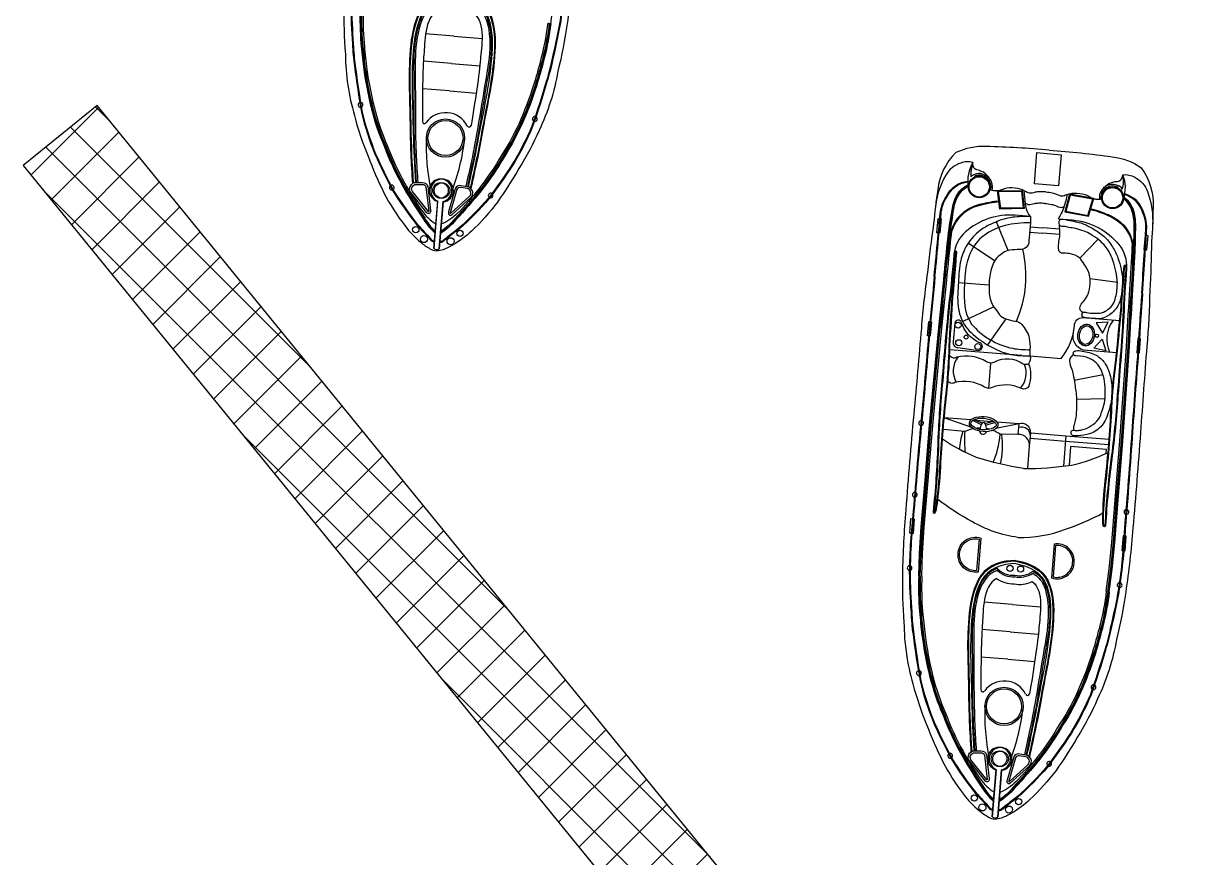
# Model space of a CAD drawing. Header units: metres. Extents: x 257914 to 260301, y 2182725 to 2185163.
# Drawn here: x 258469.1 to 258584.5, y 2183005.6 to 2183088.5 of the extents above; entities that cross this region are included whole.
import ezdxf

# ---------------------------------------------------------------- set-up
doc = ezdxf.new("R2010")
doc.units = ezdxf.units.M
doc.layers.add('PORT', color=5, linetype='Continuous')

msp = doc.modelspace()

# ---------------------------------------------------------------- linework, layer by layer
at = {"color": 32, "true_color": 0xcd6928}
for p, q in [((258511.89, 2183087.25), (258509.08, 2183087.48)), ((258511.89, 2183087.25), (258514.7, 2183087.02)), ((258511.67, 2183084.53), (258508.87, 2183084.76)), ((258511.67, 2183084.53), (258514.47, 2183084.3)), ((258511.45, 2183081.81), (258508.76, 2183082.03)), ((258511.45, 2183081.81), (258514.13, 2183081.59)), ((258563.68, 2183073.29), (258563.66, 2183073.36)), ((258577.9, 2183072.13), (258577.94, 2183072.2)), ((258566.97, 2183065.95), (258565.79, 2183068.82)), ((258569.1, 2183067.79), (258570.38, 2183067.69)), ((258569.14, 2183068.31), (258570.42, 2183068.2)), ((258572.1, 2183067.55), (258570.38, 2183067.69)), ((258572.1, 2183068.07), (258570.42, 2183068.2)), ((258565.62, 2183064.93), (258562.99, 2183066.69)), ((258575.92, 2183067.07), (258574.07, 2183065.21)), ((258577.81, 2183062.78), (258575.1, 2183063.16)), ((258565.07, 2183062.52), (258562.01, 2183062.74)), ((258565.53, 2183060.36), (258562.46, 2183058.89)), ((258566.74, 2183059.17), (258564.92, 2183056.58)), ((258568.32, 2183055.51), (258561.17, 2183056.09)), ((258565.2, 2183054.78), (258565, 2183052.26)), ((258576.39, 2183053.62), (258573.53, 2183053.03)), ((258576.59, 2183051.22), (258573.75, 2183051.16)), ((258563.27, 2183049.12), (258560.62, 2183049.33)), ((258563.34, 2183048.37), (258560.62, 2183049.33)), ((258564.33, 2183048.65), (258563.45, 2183049.06)), ((258564.39, 2183048.79), (258563.6, 2183049.15)), ((258565.33, 2183048.95), (258563.77, 2183049.08)), ((258564.67, 2183048.77), (258565.48, 2183048.99)), ((258564.71, 2183048.62), (258565.63, 2183048.87)), ((258568.04, 2183048.73), (258565.75, 2183048.27)), ((258568.04, 2183048.73), (258565.84, 2183048.91)), ((258567.96, 2183047.67), (258568.04, 2183048.73)), ((258572.66, 2183047.03), (258576.95, 2183046.68)), ((258572.7, 2183047.55), (258576.99, 2183047.2)), ((258567.38, 2183030.78), (258564.57, 2183031.01)), ((258567.38, 2183030.78), (258570.19, 2183030.55)), ((258567.16, 2183028.06), (258564.36, 2183028.29)), ((258567.16, 2183028.06), (258569.96, 2183027.83)), ((258566.94, 2183025.34), (258564.25, 2183025.56)), ((258566.94, 2183025.34), (258569.62, 2183025.12))]:
    msp.add_line(p, q, dxfattribs=at)
for points in [[(258515.56, 2183132.4, 0.01736), (258509.29, 2183132.76, 0.12634), (258506.26, 2183132.15, 0.172899), (258504.47, 2183128.47, 0.013884), (258504.07, 2183125.08, 0.008973), (258503.45, 2183120.25, 0.01509), (258502.84, 2183114.72, -0.002245), (258502.09, 2183106.17, 0.003342), (258501.3, 2183096.67, 0.016984), (258500.97, 2183090.3, 0.024546), (258501.11, 2183085.48, 0.067942), (258502.01, 2183079.37, 0.033948), (258503.37, 2183075.33, 0.022001), (258504.94, 2183071.69, 0.042872), (258507.04, 2183068.4, 0.059514), (258508.6, 2183066.78, 0.046364), (258509.51, 2183066.14, 0.104882), (258510.15, 2183065.92, 0.104882)], [(258515.56, 2183132.4, -0.01736), (258521.81, 2183131.74, -0.12634), (258524.7, 2183130.65, -0.172899), (258525.87, 2183126.73, -0.013884), (258525.72, 2183123.32, -0.008973), (258525.55, 2183118.45, -0.01509), (258525.25, 2183112.89, 0.002245), (258524.61, 2183104.33, -0.003342), (258523.86, 2183094.83, -0.016984), (258523.15, 2183088.49, -0.024546), (258522.23, 2183083.77, -0.067942), (258520.36, 2183077.88, -0.033948), (258518.36, 2183074.11, -0.022001), (258516.22, 2183070.77, -0.042872), (258513.63, 2183067.87, -0.059514), (258511.82, 2183066.52, -0.046364), (258510.82, 2183066.04, -0.104882), (258510.15, 2183065.92, -0.104882)], [(258521.52, 2183088.53), (258521.81, 2183090.78), (258522.08, 2183093.39), (258522.4, 2183097.65), (258522.87, 2183103.5), (258523.53, 2183112.88, -0.002601), (258523.83, 2183117.98, 0.004411), (258524.09, 2183122.32, 0.013009), (258524.13, 2183125.31, 0.113396), (258523.7, 2183126.94, 0.146005), (258522.97, 2183127.68, 1.595219)], [(258504.12, 2183119.86, -0.006425), (258503.62, 2183114.63, -0.002217), (258502.87, 2183106.09, 0.003368), (258502.04, 2183096.53, 0.024633), (258501.65, 2183090.49, 0.015037), (258501.82, 2183086.49, 0.025439), (258502.02, 2183084.27, 0.013843), (258502.72, 2183079.68, 0.040266), (258504.05, 2183075.54, 0.016729), (258505.83, 2183071.88, 0.029739), (258508.22, 2183068.49, -0.01525), (258509.54, 2183067.05, 0.132389), (258509.82, 2183066.84, 0.028442), (258509.95, 2183066.78, 0.028442)], [(258504.19, 2183119.85, -0.006424), (258503.7, 2183114.62, -0.002217), (258502.95, 2183106.09, 0.003368), (258502.11, 2183096.52, 0.024633), (258501.73, 2183090.49, 0.015038), (258501.9, 2183086.5, 0.025461), (258502.1, 2183084.28, 0.013839), (258502.79, 2183079.69, 0.040238), (258504.12, 2183075.57, 0.016715), (258505.9, 2183071.92, 0.029693), (258508.28, 2183068.54, -0.015234), (258509.6, 2183067.1, 0.134036), (258509.85, 2183066.91, 0.024879), (258509.96, 2183066.86, 0.024879)], [(258524.83, 2183118.17, 0.006425), (258524.47, 2183112.93, 0.002217), (258523.83, 2183104.39, -0.003368), (258523.11, 2183094.81, -0.024633), (258522.51, 2183088.79, -0.015037), (258521.7, 2183084.87, -0.025439), (258521.14, 2183082.71, -0.013843), (258519.71, 2183078.29, -0.040266), (258517.73, 2183074.42, -0.016729), (258515.38, 2183071.1, -0.029739), (258512.48, 2183068.14, 0.01525), (258510.94, 2183066.94, -0.132389), (258510.63, 2183066.77, -0.028442), (258510.49, 2183066.74, -0.028442)], [(258524.75, 2183118.18, 0.006424), (258524.39, 2183112.94, 0.002217), (258523.76, 2183104.39, -0.003368), (258523.03, 2183094.82, -0.024633), (258522.44, 2183088.81, -0.015038), (258521.62, 2183084.89, -0.025461), (258521.07, 2183082.74, -0.013839), (258519.64, 2183078.32, -0.040238), (258517.66, 2183074.47, -0.016715), (258515.32, 2183071.15, -0.029693), (258512.43, 2183068.2, 0.015234), (258510.89, 2183066.99, -0.134036), (258510.61, 2183066.85, -0.024879), (258510.5, 2183066.82, -0.024879)], [(258502.59, 2183090.07, 0.031596), (258502.66, 2183086.54, 0.004928), (258502.91, 2183084.2, 0.02844), (258503.67, 2183080.17, 0.042875), (258504.99, 2183076.27, 0.035347), (258506.72, 2183072.53, 0.024093), (258508.74, 2183069.28, 0.079837), (258510.03, 2183067.69)], [(258502.66, 2183090.07, 0.031592), (258502.74, 2183086.54, 0.004926), (258502.99, 2183084.21, 0.028436), (258503.75, 2183080.19, 0.042895), (258505.07, 2183076.29, 0.035363), (258506.79, 2183072.57, 0.024111), (258508.8, 2183069.32, 0.077658), (258510.03, 2183067.79, 0.077658)], [(258502.74, 2183090.06, 0.031588), (258502.82, 2183086.55, 0.004924), (258503.06, 2183084.22, 0.028433), (258503.82, 2183080.21, 0.042917), (258505.14, 2183076.32, 0.035379), (258506.86, 2183072.6, 0.02413), (258508.87, 2183069.36, 0.075408), (258510.04, 2183067.88, 0.075408)], [(258502.89, 2183090.06, 0.031581), (258502.97, 2183086.57, 0.00492), (258503.21, 2183084.23, 0.028426), (258503.97, 2183080.24, 0.042959), (258505.28, 2183076.38, 0.035411), (258506.99, 2183072.68, 0.028829), (258508.68, 2183069.95, 0.092336), (258510.1, 2183068.6, 0.080328)], [(258521.52, 2183088.53, -0.031596), (258520.88, 2183085.06, -0.004928), (258520.25, 2183082.79, -0.02844), (258518.85, 2183078.94, -0.042875), (258516.91, 2183075.3, -0.035347), (258514.6, 2183071.89, -0.024093), (258512.09, 2183069, -0.079837), (258510.56, 2183067.65)], [(258521.45, 2183088.54, -0.031592), (258520.8, 2183085.08, -0.004926), (258520.18, 2183082.81, -0.028436), (258518.78, 2183078.97, -0.042895), (258516.85, 2183075.34, -0.035363), (258514.54, 2183071.94, -0.024111), (258512.04, 2183069.06, -0.077658), (258510.57, 2183067.74, -0.077658)], [(258521.37, 2183088.55, -0.031588), (258520.73, 2183085.09, -0.004924), (258520.11, 2183082.83, -0.028433), (258518.71, 2183079, -0.042917), (258516.78, 2183075.38, -0.035379), (258514.48, 2183071.98, -0.02413), (258511.98, 2183069.11, -0.075408), (258510.58, 2183067.84, -0.075408)], [(258521.22, 2183088.57, -0.031581), (258520.58, 2183085.13, -0.00492), (258519.96, 2183082.87, -0.028426), (258518.57, 2183079.06, -0.042959), (258516.65, 2183075.46, -0.035411), (258514.36, 2183072.08, -0.028829), (258512.26, 2183069.66, -0.092336), (258510.64, 2183068.56, -0.080328)], [(258571.05, 2183075.93, 0.01736), (258564.78, 2183076.29, 0.12634), (258561.76, 2183075.68, 0.172899), (258559.96, 2183072, 0.013884), (258559.56, 2183068.61, 0.008973), (258558.94, 2183063.78, 0.01509), (258558.34, 2183058.25, -0.002245), (258557.58, 2183049.7, 0.003342), (258556.79, 2183040.2, 0.016984), (258556.46, 2183033.83, 0.024546), (258556.61, 2183029.01, 0.067942), (258557.5, 2183022.9, 0.033948), (258558.86, 2183018.86, 0.022001), (258560.44, 2183015.22, 0.042872), (258562.53, 2183011.93, 0.059514), (258564.09, 2183010.31, 0.046364), (258565.01, 2183009.67, 0.104882), (258565.64, 2183009.45, 0.104882)], [(258571.05, 2183075.93, -0.01736), (258577.3, 2183075.27, -0.12634), (258580.19, 2183074.18, -0.172899), (258581.36, 2183070.26, -0.013884), (258581.21, 2183066.85, -0.008973), (258581.04, 2183061.98, -0.01509), (258580.74, 2183056.42, 0.002245), (258580.11, 2183047.86, -0.003342), (258579.35, 2183038.36, -0.016984), (258578.64, 2183032.02, -0.024546), (258577.73, 2183027.3, -0.067942), (258575.85, 2183021.41, -0.033948), (258573.86, 2183017.64, -0.022001), (258571.72, 2183014.3, -0.042872), (258569.12, 2183011.4, -0.059514), (258567.31, 2183010.05, -0.046364), (258566.31, 2183009.57, -0.104882), (258565.64, 2183009.45, -0.104882)], [(258563.45, 2183074.7, 0.164393), (258562.25, 2183074.64, 0.188684), (258560.76, 2183073.45, 0.10758), (258559.71, 2183070.11)], [(258578.35, 2183073.48, -0.164393), (258579.54, 2183073.24, -0.188684), (258580.81, 2183071.82, -0.10758), (258581.3, 2183068.35)], [(258508.15, 2183072.72), (258508.77, 2183072.71, -0.382221), (258509.31, 2183072.31), (258509.58, 2183069.93, -0.786544), (258509.22, 2183069.7), (258507.61, 2183071.71, -0.616464), (258508.15, 2183072.72, -3.844907)], [(258513.22, 2183072.3), (258512.61, 2183072.4, 0.382221), (258512.02, 2183072.09), (258511.37, 2183069.79, 0.786544), (258511.68, 2183069.5), (258513.59, 2183071.23, 0.616464), (258513.22, 2183072.3, 3.844907)], [(258558.08, 2183033.6), (258558.16, 2183035.87), (258558.31, 2183038.49), (258558.69, 2183042.74), (258559.16, 2183048.59), (258560.03, 2183057.96, 0.002601), (258560.56, 2183063.04, -0.004411), (258561, 2183067.36, -0.013009), (258561.45, 2183070.32, -0.113396), (258562.14, 2183071.86, -0.146005), (258562.97, 2183072.47, -1.595219)], [(258558.16, 2183033.6), (258558.23, 2183035.86), (258558.39, 2183038.48), (258558.76, 2183042.73), (258559.24, 2183048.58), (258560.11, 2183057.95, 0.002601), (258560.64, 2183063.03, -0.004411), (258561.08, 2183067.35, -0.013003), (258561.52, 2183070.3, -0.113337), (258562.2, 2183071.81, -0.144821), (258562.98, 2183072.39, -0.138987)], [(258558.23, 2183033.6), (258558.31, 2183035.86), (258558.47, 2183038.47), (258558.84, 2183042.73), (258559.32, 2183048.57), (258560.19, 2183057.94, 0.002601), (258560.71, 2183063.02, -0.00441), (258561.16, 2183067.34, -0.012997), (258561.6, 2183070.29, -0.113276), (258562.26, 2183071.77, -0.142458), (258563, 2183072.31, -0.142458)], [(258559.61, 2183063.38, 0.002942), (258559.97, 2183067.18, -0.002013), (258560.22, 2183069.6, -0.130442), (258560.79, 2183071.29, -0.261246), (258562.95, 2183072.85, -0.209197)], [(258559.69, 2183063.38, 0.002941), (258560.05, 2183067.18, -0.002014), (258560.3, 2183069.6, -0.130992), (258560.86, 2183071.25, -0.261832), (258562.96, 2183072.78, -0.261832)], [(258576.86, 2183032.08), (258577.15, 2183034.33), (258577.42, 2183036.93), (258577.74, 2183041.19), (258578.21, 2183047.04), (258578.87, 2183056.42, -0.002601), (258579.17, 2183061.52, 0.00441), (258579.43, 2183065.85, 0.012997), (258579.47, 2183068.83, 0.113276), (258579.05, 2183070.4, 0.142458), (258578.42, 2183071.06, 0.142458)], [(258576.94, 2183032.07), (258577.23, 2183034.32), (258577.49, 2183036.93), (258577.81, 2183041.18), (258578.29, 2183047.03), (258578.94, 2183056.42, -0.002601), (258579.25, 2183061.52, 0.004411), (258579.51, 2183065.85, 0.013003), (258579.55, 2183068.84, 0.113337), (258579.12, 2183070.44, 0.144821), (258578.44, 2183071.13, 0.138987)], [(258577.01, 2183032.06), (258577.3, 2183034.31), (258577.57, 2183036.92), (258577.89, 2183041.18), (258578.37, 2183047.03), (258579.02, 2183056.41, -0.002601), (258579.32, 2183061.51, 0.004411), (258579.58, 2183065.85, 0.013009), (258579.63, 2183068.84, 0.113396), (258579.19, 2183070.47, 0.146005), (258578.47, 2183071.21, 1.595219)], [(258580.24, 2183061.71, -0.002941), (258580.49, 2183065.51, 0.002014), (258580.64, 2183067.94, 0.130992), (258580.35, 2183069.67, 0.261832), (258578.53, 2183071.51, 0.261832)], [(258580.32, 2183061.7, -0.002942), (258580.57, 2183065.51, 0.002013), (258580.72, 2183067.94, 0.130442), (258580.43, 2183069.7, 0.261246), (258578.55, 2183071.58, 0.209197)], [(258566.06, 2183070.78, 0.043334), (258564.27, 2183070.47, 0.18333), (258561.82, 2183068.89, 0.123985), (258561.17, 2183066.84, -0.015377), (258560.94, 2183065.34)], [(258566.05, 2183070.86, 0.043195), (258564.26, 2183070.55, 0.183415), (258561.76, 2183068.94, 0.094511), (258561.16, 2183067.37)], [(258575.15, 2183070.04, -0.043334), (258576.86, 2183069.45, -0.18333), (258579.02, 2183067.49, -0.123985), (258579.33, 2183065.37, 0.015377), (258579.32, 2183063.84)], [(258575.17, 2183070.11, -0.043195), (258576.89, 2183069.52, -0.183415), (258579.09, 2183067.53, -0.094511), (258579.43, 2183065.88)], [(258569.17, 2183069.33), (258567.65, 2183069.46, 0.202722), (258562.72, 2183067.81, 0.178768), (258561.57, 2183065.57, -0.010028), (258561.08, 2183060.82, 0.005356), (258560.38, 2183052.97, 0.016605), (258559.96, 2183046.61, -0.018921), (258559.5, 2183040.02, 0.925873), (258559.76, 2183039.96, 0.041202), (258559.96, 2183041.12, 0.024461), (258560.28, 2183044.9, -0.012888), (258560.91, 2183052.17, 0.019359), (258561.18, 2183056.44, -0.002375), (258561.48, 2183061.37, 0.006386), (258561.76, 2183064.51, 0.013656), (258561.85, 2183065.77, 0.862706), (258561.61, 2183065.81, -0.648089)], [(258569.17, 2183069.33), (258569.17, 2183068.72), (258569.03, 2183066.87, -0.448043), (258568.09, 2183066.06, 0.025561), (258567.14, 2183065.98, 0.15676), (258566.16, 2183065.5, 0.144288), (258565.6, 2183064.9, 0.079427), (258565.14, 2183063.41, 0.054179), (258565.09, 2183061.67, 0.127294), (258565.54, 2183060.33, -0.025195), (258566.11, 2183059.57, 0.112656), (258566.74, 2183059.17, 0.061652), (258567.65, 2183058.95, -0.222278), (258568.33, 2183058.59, -0.049109), (258568.76, 2183057.99, -0.09997), (258569.06, 2183057.26, -0.045992), (258569.13, 2183056.09), (258569.12, 2183055.48)], [(258571.97, 2183069.1), (258573.36, 2183068.99, -0.202722), (258577.96, 2183066.57, -0.178768), (258578.73, 2183064.17, 0.010028), (258578.45, 2183059.41, -0.005356), (258577.87, 2183051.55, -0.016605), (258577.26, 2183045.21, 0.018921), (258576.64, 2183038.62, -0.925873), (258576.39, 2183038.61, -0.041202), (258576.37, 2183039.79, -0.024461), (258576.67, 2183043.56, 0.012888), (258577.22, 2183050.85, -0.019359), (258577.65, 2183055.1, 0.002375), (258578.15, 2183060.02, -0.006386), (258578.38, 2183063.16, -0.013656), (258578.5, 2183064.41, -0.862706), (258578.74, 2183064.42, 0.648089)], [(258558.39, 2183033.59), (258558.46, 2183035.85), (258558.62, 2183038.46), (258558.99, 2183042.71), (258559.47, 2183048.56), (258560.34, 2183057.92, 0.002601), (258560.86, 2183063.01, -0.00441), (258561.31, 2183067.32, -0.002867), (258561.39, 2183067.97, -0.002867)], [(258576.71, 2183032.1), (258577, 2183034.34), (258577.27, 2183036.95), (258577.58, 2183041.2), (258578.06, 2183047.05), (258578.71, 2183056.43, -0.002601), (258579.02, 2183061.53, 0.00441), (258579.28, 2183065.86, 0.002867), (258579.3, 2183066.52, 0.002867)], [(258561.68, 2183065.79, 0.016488), (258561.65, 2183065.56, -0.010023), (258561.16, 2183060.81, 0.005356), (258560.46, 2183052.96, 0.016607), (258560.04, 2183046.61, -0.018921), (258559.58, 2183040.01, -0.01143), (258559.58, 2183040.01, 0.913283), (258559.68, 2183039.98, 0.041174), (258559.89, 2183041.13, 0.024478), (258560.2, 2183044.9, -0.012889), (258560.84, 2183052.18, 0.019362), (258561.1, 2183056.44, -0.002377), (258561.4, 2183061.38, 0.006391), (258561.68, 2183064.52, 0.013664), (258561.77, 2183065.77, -0.000701), (258561.77, 2183065.77, 0.819976), (258561.68, 2183065.79, 0.819976)], [(258578.66, 2183064.41, -0.016488), (258578.66, 2183064.18, 0.010023), (258578.37, 2183059.41, -0.005356), (258577.8, 2183051.55, -0.016607), (258577.18, 2183045.22, 0.018921), (258576.57, 2183038.63, 0.01143), (258576.57, 2183038.62, -0.913283), (258576.46, 2183038.62, -0.041174), (258576.45, 2183039.78, -0.024478), (258576.75, 2183043.56, 0.012889), (258577.3, 2183050.84, -0.019362), (258577.72, 2183055.09, 0.002377), (258578.22, 2183060.01, -0.006391), (258578.45, 2183063.15, -0.013664), (258578.57, 2183064.4, 0.000701), (258578.57, 2183064.4, -0.819976), (258578.66, 2183064.41, -0.819976)], [(258559.61, 2183063.38, -0.006425), (258559.11, 2183058.16, -0.002217), (258558.36, 2183049.62, 0.003368), (258557.53, 2183040.06, 0.024633), (258557.14, 2183034.02, 0.015037), (258557.31, 2183030.02, 0.025439), (258557.51, 2183027.8, 0.013843), (258558.21, 2183023.21, 0.040266), (258559.55, 2183019.07, 0.016729), (258561.33, 2183015.41, 0.029739), (258563.71, 2183012.02, -0.01525), (258565.03, 2183010.58, 0.132389), (258565.31, 2183010.37, 0.028442), (258565.44, 2183010.31, 0.028442)], [(258559.69, 2183063.38, -0.006424), (258559.19, 2183058.15, -0.002217), (258558.44, 2183049.62, 0.003368), (258557.6, 2183040.05, 0.024633), (258557.22, 2183034.02, 0.015038), (258557.39, 2183030.03, 0.025461), (258557.59, 2183027.81, 0.013839), (258558.29, 2183023.22, 0.040238), (258559.62, 2183019.1, 0.016715), (258561.39, 2183015.45, 0.029693), (258563.77, 2183012.07, -0.015234), (258565.09, 2183010.63, 0.134036), (258565.34, 2183010.44, 0.024879), (258565.45, 2183010.39, 0.024879)], [(258580.32, 2183061.7, 0.006425), (258579.96, 2183056.46, 0.002217), (258579.32, 2183047.92, -0.003368), (258578.6, 2183038.34, -0.024633), (258578, 2183032.32, -0.015037), (258577.19, 2183028.4, -0.025439), (258576.63, 2183026.24, -0.013843), (258575.2, 2183021.82, -0.040266), (258573.22, 2183017.95, -0.016729), (258570.87, 2183014.63, -0.029739), (258567.97, 2183011.67, 0.01525), (258566.44, 2183010.46, -0.132389), (258566.12, 2183010.3, -0.028442), (258565.98, 2183010.27, -0.028442)], [(258580.24, 2183061.71, 0.006424), (258579.88, 2183056.47, 0.002217), (258579.25, 2183047.92, -0.003368), (258578.52, 2183038.35, -0.024633), (258577.93, 2183032.33, -0.015038), (258577.11, 2183028.42, -0.025461), (258576.56, 2183026.27, -0.013839), (258575.13, 2183021.85, -0.040238), (258573.15, 2183018, -0.016715), (258570.81, 2183014.68, -0.029693), (258567.92, 2183011.73, 0.015234), (258566.38, 2183010.52, -0.134036), (258566.1, 2183010.37, -0.024879), (258565.99, 2183010.35, -0.024879)], [(258569.12, 2183055.48), (258572.22, 2183055.23, 0.158322), (258573.54, 2183058.49, -0.417676), (258574.39, 2183059.29), (258578.05, 2183058.99)], [(258577.72, 2183055.8), (258574.46, 2183056.06, -0.406088), (258573.45, 2183057.78)], [(258569.12, 2183055.48, -0.291269), (258568.98, 2183054.71, -0.299867), (258568.47, 2183054.68, 0.273478), (258565.59, 2183054.87, -0.28657), (258564.82, 2183054.91, 0.198759), (258561.87, 2183055.35, -0.45148), (258561.15, 2183055.55, -1.463971)], [(258568.99, 2183054.72, -0.164009), (258569.02, 2183052.49, -0.407559), (258568.28, 2183052.25, 0.20466), (258565.38, 2183052.35, -0.28657), (258564.62, 2183052.39, 0.198759), (258561.66, 2183052.84, -0.45148), (258560.94, 2183053.03, -1.463971)], [(258569.09, 2183046.53), (258569.17, 2183047.49, 0.545737), (258568.01, 2183048.37, 0.282905)], [(258569.17, 2183047.49), (258569.2, 2183047.83, 0.516839), (258568.04, 2183048.73, 0.282905)], [(258568.48, 2183044.29, -0.033687), (258563.82, 2183045.39, -0.051879), (258560.44, 2183047.21, -1.92312)], [(258568.92, 2183044.32), (258569.09, 2183046.53, 0.462925), (258567.96, 2183047.67), (258566.16, 2183047.7)], [(258568.48, 2183044.29, 0.033687), (258573.25, 2183044.63, 0.051879), (258576.88, 2183045.87, 1.92312)], [(258567.92, 2183037.45, -0.096403), (258563.37, 2183039.02, -0.040538), (258559.98, 2183041.21, -1.92312)], [(258567.92, 2183037.45, 0.096403), (258572.67, 2183038.26, 0.040538), (258576.37, 2183039.88, 1.92312)], [(258564.24, 2183037.38), (258563.97, 2183034.01, -0.483063), (258561.99, 2183035.83, -0.50024), (258564.24, 2183037.38, -0.418424)], [(258571.54, 2183036.79), (258571.27, 2183033.42, 0.483063), (258573.52, 2183034.9, 0.50024), (258571.54, 2183036.79, 0.418424)], [(258558.08, 2183033.6, 0.031596), (258558.15, 2183030.07, 0.004928), (258558.4, 2183027.73, 0.02844), (258559.16, 2183023.7, 0.042875), (258560.49, 2183019.79, 0.035347), (258562.22, 2183016.06, 0.024093), (258564.23, 2183012.81, 0.079837), (258565.52, 2183011.22)], [(258558.16, 2183033.6, 0.031592), (258558.23, 2183030.07, 0.004926), (258558.48, 2183027.74, 0.028436), (258559.24, 2183023.72, 0.042895), (258560.56, 2183019.82, 0.035363), (258562.28, 2183016.1, 0.024111), (258564.29, 2183012.85, 0.077658), (258565.53, 2183011.32, 0.077658)], [(258558.23, 2183033.59, 0.031588), (258558.31, 2183030.08, 0.004924), (258558.55, 2183027.75, 0.028433), (258559.31, 2183023.74, 0.042917), (258560.63, 2183019.85, 0.035379), (258562.35, 2183016.13, 0.02413), (258564.36, 2183012.89, 0.075408), (258565.53, 2183011.41, 0.075408)], [(258558.39, 2183033.59, 0.031581), (258558.46, 2183030.09, 0.00492), (258558.71, 2183027.76, 0.028426), (258559.46, 2183023.77, 0.042959), (258560.77, 2183019.91, 0.035411), (258562.48, 2183016.21, 0.028829), (258564.17, 2183013.48, 0.092336), (258565.59, 2183012.13, 0.080328)], [(258577.01, 2183032.06, -0.031596), (258576.37, 2183028.59, -0.004928), (258575.75, 2183026.32, -0.02844), (258574.34, 2183022.46, -0.042875), (258572.41, 2183018.83, -0.035347), (258570.1, 2183015.42, -0.024093), (258567.59, 2183012.53, -0.079837), (258566.05, 2183011.18)], [(258576.94, 2183032.07, -0.031592), (258576.29, 2183028.6, -0.004926), (258575.67, 2183026.34, -0.028436), (258574.27, 2183022.5, -0.042895), (258572.34, 2183018.87, -0.035363), (258570.04, 2183015.47, -0.024111), (258567.53, 2183012.59, -0.077658), (258566.06, 2183011.27, -0.077658)], [(258576.86, 2183032.08, -0.031588), (258576.22, 2183028.62, -0.004924), (258575.6, 2183026.36, -0.028433), (258574.2, 2183022.53, -0.042917), (258572.28, 2183018.91, -0.035379), (258569.98, 2183015.51, -0.02413), (258567.47, 2183012.64, -0.075408), (258566.07, 2183011.37, -0.075408)], [(258576.71, 2183032.1, -0.031581), (258576.07, 2183028.66, -0.00492), (258575.45, 2183026.4, -0.028426), (258574.06, 2183022.59, -0.042959), (258572.14, 2183018.99, -0.035411), (258569.86, 2183015.61, -0.028829), (258567.75, 2183013.19, -0.092336), (258566.13, 2183012.09, -0.080328)], [(258563.64, 2183016.24), (258564.26, 2183016.24, -0.382221), (258564.8, 2183015.84), (258565.07, 2183013.46, -0.786544), (258564.72, 2183013.23), (258563.11, 2183015.24, -0.616464), (258563.64, 2183016.24, -3.844907)], [(258568.72, 2183015.83), (258568.11, 2183015.93, 0.382221), (258567.51, 2183015.62), (258566.86, 2183013.32, 0.786544), (258567.17, 2183013.03), (258569.09, 2183014.76, 0.616464), (258568.72, 2183015.83, 3.844907)]]:
    msp.add_lwpolyline(points, format="xyb", dxfattribs=at)
for points in [[(258572.23, 2183075.48), (258571.98, 2183072.39), (258569.57, 2183072.59), (258569.82, 2183075.68)], [(258568.35, 2183071.93), (258568.54, 2183070.14), (258566.15, 2183070.08), (258565.91, 2183071.89)], [(258568.28, 2183071.85), (258568.45, 2183070.21), (258566.22, 2183070.16), (258565.99, 2183071.81)], [(258573.07, 2183071.54), (258572.6, 2183069.81), (258574.94, 2183069.36), (258575.48, 2183071.11)], [(258573.13, 2183071.46), (258572.69, 2183069.87), (258574.89, 2183069.45), (258575.38, 2183071.05)], [(258576.35, 2183057.74), (258576.91, 2183058.83), (258575.69, 2183058.77)], [(258576.3, 2183057.15), (258576.68, 2183055.99), (258575.49, 2183056.24)]]:
    msp.add_lwpolyline(points, close=True, dxfattribs=at)
for points in [[(258508.15, 2183072.52), (258508.78, 2183072.52, -0.383069), (258509.12, 2183072.28), (258509.39, 2183069.88, -0.853636), (258509.36, 2183069.83), (258507.77, 2183071.83, -0.613527)], [(258513.2, 2183072.11), (258512.57, 2183072.21, 0.383069), (258512.2, 2183072.03), (258511.54, 2183069.7, 0.853636), (258511.57, 2183069.65), (258513.46, 2183071.36, 0.613527)], [(258564, 2183056.02, 0.917705), (258564.06, 2183056.82, -0.209704), (258562.33, 2183058.78, 0.850912), (258561.65, 2183058.73), (258561.5, 2183056.89, 0.435659), (258561.97, 2183056.31)], [(258564.08, 2183037.27), (258563.83, 2183034.15, -0.460147), (258562.14, 2183035.83, -0.47706)], [(258571.68, 2183036.65), (258571.43, 2183033.53, 0.460147), (258573.37, 2183034.91, 0.47706)], [(258563.64, 2183016.05), (258564.27, 2183016.05, -0.383069), (258564.61, 2183015.81), (258564.88, 2183013.41, -0.853636), (258564.85, 2183013.36), (258563.26, 2183015.36, -0.613527)], [(258568.69, 2183015.64), (258568.07, 2183015.74, 0.383069), (258567.69, 2183015.56), (258567.03, 2183013.23, 0.853636), (258567.06, 2183013.18), (258568.95, 2183014.89, 0.613527)]]:
    msp.add_lwpolyline(points, format="xyb", close=True, dxfattribs=at)
for points in [[(258509.9, 2183066.16), (258510.29, 2183070.87)], [(258510.28, 2183070.84), (258509.9, 2183066.16)], [(258510.44, 2183066.12), (258510.82, 2183070.83)], [(258510.82, 2183070.79), (258510.44, 2183066.12)], [(258560.03, 2183067.71), (258559.89, 2183067.72), (258560, 2183069.13), (258560.17, 2183069.11)], [(258560.25, 2183069.11), (258560.3, 2183069.1), (258560.18, 2183067.69), (258560.1, 2183067.7)], [(258580.61, 2183067.45), (258580.56, 2183067.46), (258580.45, 2183066.05), (258580.53, 2183066.04)], [(258580.6, 2183066.03), (258580.74, 2183066.02), (258580.86, 2183067.43), (258580.69, 2183067.44)], [(258559.06, 2183057.49), (258558.96, 2183057.49), (258559.07, 2183058.89), (258559.19, 2183058.88)], [(258559.27, 2183058.87), (258559.34, 2183058.87), (258559.23, 2183057.47), (258559.13, 2183057.48)], [(258579.93, 2183057.19), (258579.85, 2183057.2), (258579.74, 2183055.8), (258579.83, 2183055.8)], [(258579.91, 2183055.79), (258580.01, 2183055.78), (258580.12, 2183057.18), (258580, 2183057.19)], [(258562.65, 2183047.96), (258560.52, 2183048.16)], [(258569.2, 2183047.83), (258572.7, 2183047.55), (258572.45, 2183044.53)], [(258569.16, 2183047.32), (258572.66, 2183047.03)], [(258576.7, 2183045.79), (258576.74, 2183046.19), (258573.16, 2183046.48), (258573.01, 2183044.59)], [(258557.32, 2183037.86), (258557.19, 2183037.87), (258557.3, 2183039.32), (258557.45, 2183039.31)], [(258557.52, 2183039.31), (258557.62, 2183039.3), (258557.51, 2183037.84), (258557.39, 2183037.85)], [(258578.48, 2183037.6), (258578.38, 2183037.61), (258578.26, 2183036.15), (258578.38, 2183036.14)], [(258578.45, 2183036.14), (258578.58, 2183036.13), (258578.7, 2183037.58), (258578.56, 2183037.6)], [(258565.39, 2183009.69), (258565.78, 2183014.4)], [(258565.77, 2183014.37), (258565.39, 2183009.69)], [(258565.93, 2183009.65), (258566.31, 2183014.36)], [(258566.31, 2183014.32), (258565.93, 2183009.65)]]:
    msp.add_lwpolyline(points, dxfattribs=at)
for centre, radius in [((258511.06, 2183077.13), 1.9), ((258511.06, 2183077.13), 1.9), ((258511.06, 2183077.13), 1.74), ((258511.06, 2183077.13), 1.74), ((258564.09, 2183072.28), 1.09), ((258564.09, 2183072.28), 1.01), ((258510.57, 2183071.93), 0.771), ((258510.72, 2183071.92), 0.771), ((258577.34, 2183071.2), 1.09), ((258577.34, 2183071.2), 1.01), ((258508.11, 2183068.02), 0.313), ((258508.92, 2183067.09), 0.349), ((258512.51, 2183067.67), 0.313), ((258511.56, 2183066.88), 0.349), ((258561.99, 2183058.54), 0.304), ((258562.06, 2183056.79), 0.304), ((258562.79, 2183057.35), 0.197), ((258575.78, 2183057.49), 0.163), ((258563.95, 2183056.42), 0.304), ((258567.15, 2183034.38), 0.305), ((258568.19, 2183034.3), 0.305), ((258566.56, 2183020.66), 1.9), ((258566.56, 2183020.66), 1.9), ((258566.56, 2183020.66), 1.74), ((258566.56, 2183020.66), 1.74), ((258566.06, 2183015.46), 0.771), ((258566.21, 2183015.45), 0.771), ((258563.6, 2183011.55), 0.313), ((258564.41, 2183010.62), 0.349), ((258568, 2183011.2), 0.313), ((258567.05, 2183010.41), 0.349)]:
    msp.add_circle(centre, radius, dxfattribs=at)
for centre, radius, start, end in [((258502.61, 2183080.44), 0.237, 105.6379, 273.7336), ((258502.61, 2183080.44), 0.237, 292.3687, 87.0029), ((258511.01, 2183077.37), 2.28, 83.6091, 145.4102), ((258511.15, 2183077.36), 2.28, 25.2887, 87.0898), ((258519.94, 2183079.03), 0.237, 83.696, 238.3302), ((258519.94, 2183079.03), 0.237, 256.9653, 65.061), ((258508.97, 2183078.78), 0.202, 179.6871, 326.1548), ((258513.4, 2183078.42), 0.202, 204.5441, 351.0118), ((258529.29, 2183076.21), 20.14, 176.9513, 192.0221), ((258492.93, 2183079.17), 20.14, 338.6768, 353.7476), ((258566.47, 2183072.88), 3.52, 149.0182, 189.3538), ((258566.76, 2183073.49), 3.52, 159.9915, 183.2241), ((258564.09, 2183072.28), 1.32, 344.6753, 129.5769), ((258564.09, 2183072.28), 1.17, 344.6753, 111.6251), ((258574.9, 2183072.83), 3.52, 347.4748, 10.7074), ((258575.09, 2183072.18), 3.52, 341.3451, 21.6807), ((258505.72, 2183072.22), 0.237, 129.977, 285.119), ((258505.72, 2183072.22), 0.237, 303.7568, 111.3392), ((258510.57, 2183071.93), 1.13, 283.0159, 255.4655), ((258510.72, 2183071.92), 1.13, 275.2334, 247.683), ((258577.34, 2183071.2), 1.32, 41.122, 186.0236), ((258577.34, 2183071.2), 1.17, 59.0738, 186.0236), ((258515.55, 2183071.42), 0.237, 59.3597, 226.9421), ((258515.55, 2183071.42), 0.237, 245.5799, 40.7219), ((258510.2, 2183066.51), 0.456, 229.2568, 301.4421), ((258510.2, 2183066.51), 0.456, 229.2568, 301.4421), ((258557.56, 2183063.43), 11.17, 336.249, 13.7216), ((258579.88, 2183057.16), 3.12, 142.818, 204.7055), ((258563.74, 2183053.99), 2.24, 141.9739, 210.1214), ((258566.52, 2183053.77), 2.24, 318.5495, 22.7536), ((258558.31, 2183048.8), 0.237, 91.4448, 257.9473), ((258558.31, 2183048.8), 0.237, 276.5715, 72.8206), ((258564.18, 2183044.76), 3.55, 100.7837, 115.5395), ((258564.18, 2183044.76), 3.55, 90.2519, 96.5913), ((258565.36, 2183047.99), 1.24, 178.9647, 179.234), ((258565.36, 2183047.99), 1.24, 143.7541, 171.3942), ((258564.47, 2183048.05), 0.347, 186.1518, 344.4973), ((258564.53, 2183048.71), 0.166, 355.3495, 175.3495), ((258563.59, 2183048.14), 1.24, 0.952, 26.9448), ((258563.59, 2183048.14), 1.24, 351.4649, 351.7342), ((258564.18, 2183044.76), 3.55, 75.2986, 79.5385), ((258564.18, 2183044.76), 3.55, 55.9744, 69.3254), ((258557.68, 2183041.69), 0.237, 90.2202, 260.3194), ((258557.68, 2183041.69), 0.237, 278.9795, 71.5601), ((258578.71, 2183039.98), 0.237, 99.1388, 251.7194), ((258578.71, 2183039.98), 0.237, 270.3796, 80.4787), ((258557.17, 2183034.41), 0.237, 93.6233, 264.0299), ((258557.17, 2183034.41), 0.237, 282.6888, 74.9644), ((258567.46, 2183035.84), 2.3, 226.3112, 274.061), ((258567.46, 2183035.84), 2.15, 222.8539, 274.061), ((258568.11, 2183035.79), 2.15, 256.6379, 307.845), ((258567.49, 2183035.72), 2.89, 234.4736, 271.0759), ((258568.07, 2183035.67), 2.89, 259.623, 296.2253), ((258568.11, 2183035.79), 2.3, 256.6379, 304.3877), ((258578.04, 2183032.71), 0.237, 95.7345, 248.0101), ((258578.04, 2183032.71), 0.237, 266.669, 77.0756), ((258558.1, 2183023.97), 0.237, 105.6379, 273.7336), ((258558.1, 2183023.97), 0.237, 292.3687, 87.0029), ((258566.51, 2183020.9), 2.28, 83.6091, 145.4102), ((258566.64, 2183020.89), 2.28, 25.2887, 87.0898), ((258575.44, 2183022.56), 0.237, 83.696, 238.3302), ((258575.44, 2183022.56), 0.237, 256.9653, 65.061), ((258564.46, 2183022.31), 0.202, 179.6871, 326.1548), ((258568.89, 2183021.95), 0.202, 204.5441, 351.0118), ((258584.78, 2183019.74), 20.14, 176.9513, 192.0221), ((258548.42, 2183022.7), 20.14, 338.6768, 353.7476), ((258561.21, 2183015.75), 0.237, 129.977, 285.119), ((258561.21, 2183015.75), 0.237, 303.7568, 111.3392), ((258566.06, 2183015.46), 1.13, 283.0159, 255.4655), ((258566.21, 2183015.45), 1.13, 275.2334, 247.683), ((258571.04, 2183014.95), 0.237, 59.3597, 226.9421), ((258571.04, 2183014.95), 0.237, 245.5799, 40.7219), ((258565.69, 2183010.04), 0.456, 229.2568, 301.4421), ((258565.69, 2183010.04), 0.456, 229.2568, 301.4421)]:
    msp.add_arc(centre, radius, start, end, dxfattribs=at)
for centre, major_axis, ratio in [((258574.71, 2183057.56), (-0.14, -1.08), 0.758117), ((258564.53, 2183048.71), (-1.41, 0.11), 0.533092)]:
    msp.add_ellipse(centre, major_axis=major_axis, ratio=ratio, dxfattribs=at)
for start_param, end_param in [(4.712389, 5.232342), (0.830012, 1.576846)]:
    msp.add_ellipse((258564.4, 2183047.82), major_axis=(-0.34, -4.13), ratio=0.425319, start_param=start_param, end_param=end_param, dxfattribs=at)
for points, knots in [([(258512.24, 2183091.62), (258510.93, 2183091.62), (258509.51, 2183091.26), (258508.01, 2183089.02), (258507.74, 2183087.64), (258507.31, 2183083.72), (258507.52, 2183081.18), (258507.55, 2183076.6), (258507.65, 2183074.64), (258507.77, 2183072.6)], [0, 0, 0, 0, 0.0462196, 0.0462196, 0.0924392, 0.0924392, 0.1947325, 0.1947325, 0.2709084, 0.2709084, 0.2709084, 0.2709084]), ([(258512.24, 2183091.55), (258510.89, 2183091.54), (258509.47, 2183091.13), (258508.01, 2183088.79), (258507.78, 2183087.38), (258507.39, 2183083.44), (258507.58, 2183080.89), (258507.64, 2183076.42), (258507.73, 2183074.57), (258507.85, 2183072.65)], [0, 0, 0, 0, 0.0480884, 0.0480884, 0.0961768, 0.0961768, 0.1985377, 0.1985377, 0.2704106, 0.2704106, 0.2704106, 0.2704106]), ([(258512.24, 2183091.32), (258510.86, 2183091.31), (258509.5, 2183090.86), (258508.14, 2183088.43), (258507.95, 2183086.98), (258507.63, 2183082.98), (258507.8, 2183080.36), (258507.89, 2183076.03), (258507.97, 2183074.36), (258508.07, 2183072.71)], [0, 0, 0, 0, 0.0508337, 0.0508337, 0.1016674, 0.1016674, 0.2060328, 0.2060328, 0.2709084, 0.2709084, 0.2709084, 0.2709084]), ([(258510.4, 2183090.85), (258510.12, 2183090.75), (258509.02, 2183090.18), (258507.8, 2183087.11), (258507.96, 2183082.56), (258507.86, 2183077.49), (258508.06, 2183074.1), (258508.15, 2183072.72)], [0.0234044, 0.0234044, 0.0234044, 0.0234044, 0.0350942, 0.0739111, 0.138251, 0.2165713, 0.2709084, 0.2709084, 0.2709084, 0.2709084]), ([(258510.38, 2183090.65), (258509.89, 2183090.44), (258509.46, 2183090.14), (258508.51, 2183088.72), (258508.24, 2183087.38), (258508.01, 2183084.97), (258508.05, 2183083.78), (258508.08, 2183080.16), (258508.04, 2183077.72), (258508.2, 2183074.44), (258508.25, 2183073.58), (258508.3, 2183072.72)], [0.0248254, 0.0248254, 0.0248254, 0.0248254, 0.0474598, 0.0474598, 0.0949196, 0.0949196, 0.1423794, 0.1423794, 0.237299, 0.237299, 0.2709084, 0.2709084, 0.2709084, 0.2709084]), ([(258512.19, 2183091.32), (258513.56, 2183091.09), (258514.82, 2183090.42), (258515.78, 2183087.81), (258515.73, 2183086.35), (258515.4, 2183082.34), (258514.81, 2183079.79), (258514.02, 2183075.53), (258513.67, 2183073.9), (258513.31, 2183072.28)], [0, 0, 0, 0, 0.0508337, 0.0508337, 0.1016674, 0.1016674, 0.2060328, 0.2060328, 0.2709084, 0.2709084, 0.2709084, 0.2709084]), ([(258512.23, 2183091.55), (258513.57, 2183091.33), (258514.9, 2183090.69), (258515.96, 2183088.14), (258515.97, 2183086.71), (258515.71, 2183082.76), (258515.11, 2183080.28), (258514.33, 2183075.87), (258513.94, 2183074.06), (258513.52, 2183072.18)], [0, 0, 0, 0, 0.0480884, 0.0480884, 0.0961768, 0.0961768, 0.1985377, 0.1985377, 0.2704106, 0.2704106, 0.2704106, 0.2704106]), ([(258512.24, 2183091.62), (258513.54, 2183091.41), (258514.88, 2183090.82), (258516, 2183088.37), (258516.04, 2183086.97), (258515.83, 2183083.03), (258515.22, 2183080.56), (258514.45, 2183076.04), (258514.03, 2183074.12), (258513.58, 2183072.13)], [0, 0, 0, 0, 0.0462196, 0.0462196, 0.0924392, 0.0924392, 0.1947325, 0.1947325, 0.2709084, 0.2709084, 0.2709084, 0.2709084]), ([(258513.94, 2183090.56), (258514.19, 2183090.42), (258515.19, 2183089.68), (258515.9, 2183086.45), (258515, 2183081.99), (258514.28, 2183076.97), (258513.54, 2183073.66), (258513.23, 2183072.3)], [0.0234044, 0.0234044, 0.0234044, 0.0234044, 0.0350942, 0.0739111, 0.138251, 0.2165713, 0.2709084, 0.2709084, 0.2709084, 0.2709084]), ([(258510.32, 2183089.83), (258508.91, 2183089.07), (258509.02, 2183086.59), (258508.79, 2183084.14), (258508.75, 2183080.91), (258508.77, 2183078.77)], [0.0313661, 0.0313661, 0.0313661, 0.0313661, 0.1084744, 0.1084744, 0.1920729, 0.1920729, 0.1920729, 0.1920729]), ([(258513.92, 2183090.36), (258514.38, 2183090.07), (258514.75, 2183089.71), (258515.46, 2183088.15), (258515.51, 2183086.78), (258515.35, 2183084.38), (258515.11, 2183083.21), (258514.5, 2183079.64), (258514.14, 2183077.22), (258513.46, 2183074.01), (258513.27, 2183073.17), (258513.08, 2183072.34)], [0.0248254, 0.0248254, 0.0248254, 0.0248254, 0.0474598, 0.0474598, 0.0949196, 0.0949196, 0.1423794, 0.1423794, 0.237299, 0.237299, 0.2709084, 0.2709084, 0.2709084, 0.2709084]), ([(258513.85, 2183089.55), (258515.12, 2183088.56), (258514.61, 2183086.13), (258514.44, 2183083.68), (258513.96, 2183080.48), (258513.6, 2183078.38)], [0.0313661, 0.0313661, 0.0313661, 0.0313661, 0.1084744, 0.1084744, 0.1920729, 0.1920729, 0.1920729, 0.1920729]), ([(258570.62, 2183070.63), (258570.41, 2183070.64), (258570.04, 2183070.67), (258569.5, 2183070.6), (258569.05, 2183070.43), (258568.78, 2183070.57), (258568.68, 2183070.63)], [0, 0, 0, 0, 0.00840925, 0.01405459, 0.02148076, 0.02583256, 0.02583256, 0.02583256, 0.02583256]), ([(258570.62, 2183070.63), (258570.84, 2183070.61), (258571.2, 2183070.57), (258571.72, 2183070.42), (258572.14, 2183070.18), (258572.43, 2183070.28), (258572.54, 2183070.32)], [0, 0, 0, 0, 0.00840925, 0.01405459, 0.02148076, 0.02583256, 0.02583256, 0.02583256, 0.02583256]), ([(258569.17, 2183068.72), (258567.41, 2183068.72), (258565.81, 2183068.39), (258563.32, 2183066.54), (258562.77, 2183065.02), (258562.55, 2183061.62), (258562.43, 2183059.83), (258564.24, 2183057.48), (258565.85, 2183056.55), (258567.96, 2183056.13), (258568.52, 2183056.11), (258569.13, 2183056.09)], [0, 0, 0, 0, 0.0684102, 0.0684102, 0.1368204, 0.1368204, 0.2052306, 0.2052306, 0.2736407, 0.2736407, 0.2974604, 0.2974604, 0.2974604, 0.2974604]), ([(258574.59, 2183056.63), (258574.95, 2183056.59), (258575.38, 2183057.08), (258575.38, 2183058.2), (258574.98, 2183058.58), (258574.24, 2183058.34), (258573.93, 2183057.66), (258574.16, 2183056.85), (258574.37, 2183056.66), (258574.59, 2183056.63)], [0, 0, 0, 0, 1.743273, 1.743273, 3.486547, 3.486547, 5.22982, 5.22982, 6.283185, 6.283185, 6.283185, 6.283185]), ([(258563.27, 2183048.81), (258563.26, 2183048.65), (258563.44, 2183048.42), (258564.52, 2183047.98), (258565.65, 2183048.23), (258565.88, 2183048.85), (258565.1, 2183049.35), (258563.68, 2183049.28), (258563.29, 2183049.02), (258563.27, 2183048.81)], [0, 0, 0, 0, 1.031451, 1.031451, 2.992455, 2.992455, 4.95346, 4.95346, 6.283185, 6.283185, 6.283185, 6.283185]), ([(258567.74, 2183035.15), (258566.42, 2183035.15), (258565, 2183034.79), (258563.51, 2183032.54), (258563.23, 2183031.17), (258562.8, 2183027.25), (258563.01, 2183024.71), (258563.04, 2183020.13), (258563.14, 2183018.17), (258563.26, 2183016.13)], [0, 0, 0, 0, 0.0462196, 0.0462196, 0.0924392, 0.0924392, 0.1947325, 0.1947325, 0.2709084, 0.2709084, 0.2709084, 0.2709084]), ([(258567.74, 2183035.15), (258569.03, 2183034.94), (258570.37, 2183034.35), (258571.49, 2183031.9), (258571.53, 2183030.49), (258571.32, 2183026.56), (258570.71, 2183024.09), (258569.94, 2183019.57), (258569.52, 2183017.65), (258569.07, 2183015.66)], [0, 0, 0, 0, 0.0462196, 0.0462196, 0.0924392, 0.0924392, 0.1947325, 0.1947325, 0.2709084, 0.2709084, 0.2709084, 0.2709084]), ([(258567.74, 2183035.08), (258566.38, 2183035.07), (258564.96, 2183034.66), (258563.5, 2183032.32), (258563.27, 2183030.91), (258562.89, 2183026.97), (258563.08, 2183024.42), (258563.13, 2183019.95), (258563.22, 2183018.1), (258563.34, 2183016.18)], [0, 0, 0, 0, 0.0480884, 0.0480884, 0.0961768, 0.0961768, 0.1985377, 0.1985377, 0.2704106, 0.2704106, 0.2704106, 0.2704106]), ([(258567.74, 2183034.85), (258566.35, 2183034.84), (258564.99, 2183034.39), (258563.63, 2183031.96), (258563.44, 2183030.51), (258563.12, 2183026.51), (258563.29, 2183023.89), (258563.38, 2183019.56), (258563.46, 2183017.89), (258563.56, 2183016.24)], [0, 0, 0, 0, 0.0508337, 0.0508337, 0.1016674, 0.1016674, 0.2060328, 0.2060328, 0.2709084, 0.2709084, 0.2709084, 0.2709084]), ([(258565.89, 2183034.38), (258565.62, 2183034.28), (258564.51, 2183033.71), (258563.29, 2183030.64), (258563.45, 2183026.09), (258563.36, 2183021.02), (258563.56, 2183017.63), (258563.64, 2183016.24)], [0.0234044, 0.0234044, 0.0234044, 0.0234044, 0.0350942, 0.0739111, 0.138251, 0.2165713, 0.2709084, 0.2709084, 0.2709084, 0.2709084]), ([(258565.88, 2183034.18), (258565.38, 2183033.97), (258564.95, 2183033.67), (258564, 2183032.25), (258563.73, 2183030.9), (258563.5, 2183028.5), (258563.55, 2183027.31), (258563.57, 2183023.69), (258563.54, 2183021.25), (258563.69, 2183017.97), (258563.74, 2183017.11), (258563.79, 2183016.25)], [0.0248254, 0.0248254, 0.0248254, 0.0248254, 0.0474598, 0.0474598, 0.0949196, 0.0949196, 0.1423794, 0.1423794, 0.237299, 0.237299, 0.2709084, 0.2709084, 0.2709084, 0.2709084]), ([(258567.68, 2183034.85), (258569.05, 2183034.62), (258570.32, 2183033.95), (258571.27, 2183031.34), (258571.22, 2183029.88), (258570.89, 2183025.87), (258570.3, 2183023.32), (258569.51, 2183019.06), (258569.16, 2183017.43), (258568.8, 2183015.81)], [0, 0, 0, 0, 0.0508337, 0.0508337, 0.1016674, 0.1016674, 0.2060328, 0.2060328, 0.2709084, 0.2709084, 0.2709084, 0.2709084]), ([(258567.72, 2183035.08), (258569.06, 2183034.85), (258570.39, 2183034.22), (258571.45, 2183031.67), (258571.46, 2183030.24), (258571.2, 2183026.29), (258570.6, 2183023.81), (258569.82, 2183019.4), (258569.43, 2183017.59), (258569.01, 2183015.71)], [0, 0, 0, 0, 0.0480884, 0.0480884, 0.0961768, 0.0961768, 0.1985377, 0.1985377, 0.2704106, 0.2704106, 0.2704106, 0.2704106]), ([(258569.43, 2183034.09), (258569.68, 2183033.95), (258570.68, 2183033.21), (258571.39, 2183029.98), (258570.5, 2183025.51), (258569.77, 2183020.49), (258569.03, 2183017.19), (258568.72, 2183015.83)], [0.0234044, 0.0234044, 0.0234044, 0.0234044, 0.0350942, 0.0739111, 0.138251, 0.2165713, 0.2709084, 0.2709084, 0.2709084, 0.2709084]), ([(258565.81, 2183033.36), (258564.41, 2183032.6), (258564.51, 2183030.12), (258564.29, 2183027.67), (258564.24, 2183024.43), (258564.26, 2183022.3)], [0.0313661, 0.0313661, 0.0313661, 0.0313661, 0.1084744, 0.1084744, 0.1920729, 0.1920729, 0.1920729, 0.1920729]), ([(258569.41, 2183033.89), (258569.87, 2183033.6), (258570.24, 2183033.24), (258570.95, 2183031.68), (258571, 2183030.31), (258570.84, 2183027.91), (258570.6, 2183026.74), (258569.99, 2183023.17), (258569.63, 2183020.75), (258568.95, 2183017.54), (258568.76, 2183016.7), (258568.57, 2183015.86)], [0.0248254, 0.0248254, 0.0248254, 0.0248254, 0.0474598, 0.0474598, 0.0949196, 0.0949196, 0.1423794, 0.1423794, 0.237299, 0.237299, 0.2709084, 0.2709084, 0.2709084, 0.2709084]), ([(258569.35, 2183033.08), (258570.61, 2183032.09), (258570.1, 2183029.66), (258569.93, 2183027.21), (258569.45, 2183024.01), (258569.09, 2183021.91)], [0.0313661, 0.0313661, 0.0313661, 0.0313661, 0.1084744, 0.1084744, 0.1920729, 0.1920729, 0.1920729, 0.1920729])]:
    msp.add_open_spline(points, degree=3, knots=knots, dxfattribs=at)
for points in [[(258565.14, 2183073.07), (258564.84, 2183073.46), (258564.1, 2183073.9), (258563.66, 2183074.07), (258563.47, 2183074.4), (258563.45, 2183074.7)], [(258576.43, 2183072.15), (258576.79, 2183072.49), (258577.58, 2183072.8), (258578.05, 2183072.9), (258578.29, 2183073.19), (258578.35, 2183073.48)], [(258570.71, 2183071.78), (258570.07, 2183071.79), (258569.64, 2183071.74), (258569.08, 2183071.65), (258568.63, 2183071.86), (258567.65, 2183072.16), (258566.56, 2183072.08), (258566, 2183071.9), (258565.64, 2183071.88), (258565.14, 2183071.99)], [(258569.17, 2183069.33), (258568.85, 2183069.88), (258568.69, 2183070.59), (258568.55, 2183071.91)], [(258570.71, 2183071.78), (258571.35, 2183071.69), (258571.77, 2183071.56), (258572.31, 2183071.39), (258572.78, 2183071.53), (258573.8, 2183071.65), (258574.86, 2183071.41), (258575.39, 2183071.14), (258575.74, 2183071.05), (258576.25, 2183071.09)], [(258571.97, 2183069.1), (258572.24, 2183069.6), (258572.52, 2183070.28), (258572.87, 2183071.56)], [(258569.17, 2183069.33), (258567.42, 2183069.26), (258565.46, 2183068.68), (258564.01, 2183067.81), (258562.76, 2183066.31), (258562.21, 2183064.75), (258562, 2183062.51), (258562.03, 2183060.14), (258562.76, 2183058.39), (258564.31, 2183056.97), (258565.87, 2183056.08), (258567.71, 2183055.56), (258569.12, 2183055.48)], [(258574.38, 2183059.79), (258574.12, 2183060.09), (258574.23, 2183060.62), (258574.65, 2183061.17), (258574.97, 2183061.84), (258575.11, 2183062.92), (258575, 2183063.69), (258574.51, 2183064.61), (258574.04, 2183065.23), (258573.17, 2183065.62), (258572.53, 2183065.69), (258572.1, 2183065.79), (258571.97, 2183066.12), (258572.01, 2183066.86), (258572.08, 2183068.28), (258572.09, 2183068.99), (258572.88, 2183068.98), (258574.34, 2183068.64), (258575.38, 2183068.13), (258576.46, 2183067.38), (258577.33, 2183066.32), (258577.87, 2183065.22), (258578.18, 2183064.11), (258578.33, 2183062.98), (258578.25, 2183061.78), (258577.93, 2183060.6), (258577.54, 2183060.03), (258577.02, 2183059.56), (258576.09, 2183059.18), (258575.48, 2183059.2), (258574.74, 2183059.26), (258574.33, 2183059.41), (258574.38, 2183059.79), (258574.74, 2183059.81), (258575.55, 2183059.72), (258576.25, 2183059.78), (258576.91, 2183060.12), (258577.37, 2183060.59), (258577.64, 2183061.31), (258577.81, 2183062.71), (258577.66, 2183063.89), (258577.36, 2183064.96), (258576.99, 2183065.83), (258576.6, 2183066.39), (258576.01, 2183066.99), (258575.17, 2183067.56), (258574.5, 2183067.88), (258573.67, 2183068.13), (258572.98, 2183068.26), (258572.49, 2183068.34), (258572.12, 2183068.42), (258572.04, 2183068.63)], [(258573.93, 2183048.09), (258573.63, 2183048.09), (258573.26, 2183048.04), (258573.25, 2183047.69), (258573.85, 2183047.56), (258575.06, 2183047.75), (258576.28, 2183048.58), (258576.97, 2183050.02), (258577.26, 2183051.47), (258577.16, 2183053.23), (258576.53, 2183054.82), (258575.71, 2183055.55), (258574.33, 2183055.97), (258573.7, 2183055.99), (258573.44, 2183055.85), (258573.54, 2183055.53), (258573.87, 2183055.48), (258574.98, 2183055.25), (258575.7, 2183054.79), (258576.22, 2183054.05), (258576.49, 2183053.21), (258576.6, 2183052.11), (258576.57, 2183051.07), (258576.33, 2183050.13), (258575.93, 2183049.2), (258575.19, 2183048.54), (258574.27, 2183048.13), (258573.93, 2183048.09)], [(258573.45, 2183055.65), (258573.19, 2183055.36), (258573.06, 2183054.95), (258573.26, 2183054.22), (258573.42, 2183053.64), (258573.58, 2183052.69), (258573.75, 2183051.25), (258573.75, 2183050.48), (258573.72, 2183049.69), (258573.62, 2183049.08), (258573.48, 2183048.54), (258573.44, 2183048.1)]]:
    msp.add_spline(points, degree=3, dxfattribs=at)
for points in [[(258562.14, 2183046.19), (258562.18, 2183046.77), (258562.29, 2183047.38), (258562.49, 2183048)], [(258566.19, 2183044.75), (258566.4, 2183045.62), (258566.48, 2183046.63), (258566.32, 2183047.69)]]:
    msp.add_open_spline(points, degree=3, dxfattribs=at)
at = {"layer": 'PORT'}
for p, q in [((258476.46, 2183080.38), (258469.11, 2183074.39)), ((258584.51, 2182947.86), (258476.46, 2183080.38)), ((258469.11, 2183074.39), (258576.77, 2182942.35))]:
    msp.add_line(p, q, dxfattribs=at)
at = {"layer": 'PORT', "linetype": 'Continuous'}
for p, q in [((258469.87, 2183073.46), (258476.61, 2183080.2)), ((258477.85, 2183078.67), (258476.28, 2183080.24)), ((258497.68, 2183054.35), (258473.81, 2183078.22)), ((258471.88, 2183070.98), (258478.62, 2183077.72)), ((258517.51, 2183030.04), (258471.34, 2183076.21)), ((258473.9, 2183068.51), (258480.64, 2183075.25)), ((258475.92, 2183066.04), (258482.66, 2183072.78)), ((258537.34, 2183005.72), (258471.06, 2183071.99)), ((258477.93, 2183063.56), (258484.67, 2183070.3)), ((258479.95, 2183061.09), (258486.69, 2183067.83)), ((258481.97, 2183058.62), (258488.71, 2183065.36)), ((258483.98, 2183056.14), (258490.72, 2183062.88)), ((258486, 2183053.67), (258492.74, 2183060.41)), ((258488.02, 2183051.2), (258494.76, 2183057.94)), ((258490.03, 2183048.72), (258496.77, 2183055.46)), ((258492.05, 2183046.25), (258498.79, 2183052.99)), ((258494.07, 2183043.78), (258500.81, 2183050.52)), ((258496.08, 2183041.3), (258502.83, 2183048.04)), ((258557.17, 2182981.4), (258490.89, 2183047.67)), ((258498.1, 2183038.83), (258504.84, 2183045.57)), ((258500.12, 2183036.36), (258506.86, 2183043.1)), ((258502.13, 2183033.88), (258508.88, 2183040.62)), ((258504.15, 2183031.41), (258510.89, 2183038.15)), ((258506.17, 2183028.94), (258512.91, 2183035.68)), ((258508.19, 2183026.46), (258514.93, 2183033.2)), ((258510.2, 2183023.99), (258516.94, 2183030.73)), ((258512.22, 2183021.52), (258518.96, 2183028.26)), ((258514.24, 2183019.04), (258520.98, 2183025.78)), ((258577, 2182957.08), (258510.72, 2183023.35)), ((258516.25, 2183016.57), (258522.99, 2183023.31)), ((258518.27, 2183014.1), (258525.01, 2183020.84)), ((258520.29, 2183011.62), (258527.03, 2183018.36)), ((258522.3, 2183009.15), (258529.04, 2183015.89)), ((258524.32, 2183006.68), (258531.06, 2183013.42)), ((258526.34, 2183004.2), (258533.08, 2183010.94)), ((258528.35, 2183001.73), (258535.09, 2183008.47)), ((258530.37, 2182999.26), (258537.11, 2183006))]:
    msp.add_line(p, q, dxfattribs=at)

doc.saveas('drawing.dxf')
